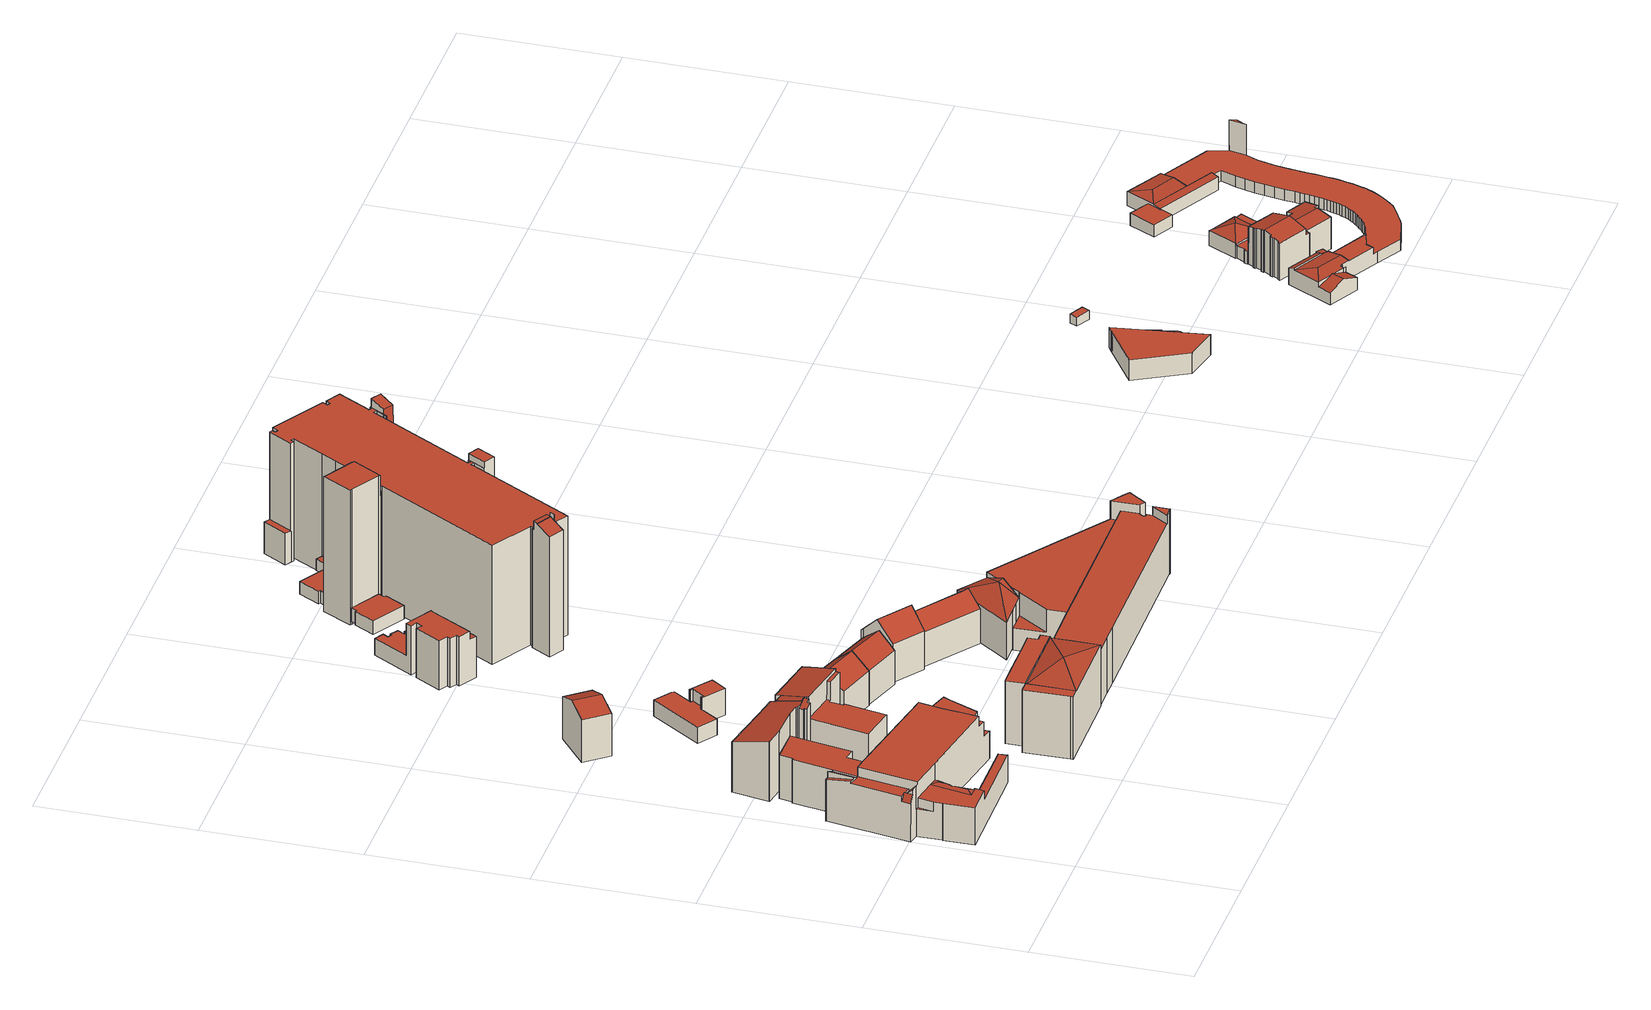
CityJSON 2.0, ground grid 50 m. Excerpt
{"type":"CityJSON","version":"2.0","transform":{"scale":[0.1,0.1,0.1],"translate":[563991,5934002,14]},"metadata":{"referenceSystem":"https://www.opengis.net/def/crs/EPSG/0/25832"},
"CityObjects":{
"building1":{"type":"Building","attributes":{"Gemeindeschluessel":"02000000","Geometrietyp2DReferenz":"3000","function":"31001_2070","roofType":"1000","measuredHeight":17.82,"storeysAboveGround":4},"geometry":[{"type":"MultiSurface","lod":"2","boundaries":[[[0,1,2,3,4,5]],[[6,7,8,9,10,1,11]],[[12,13,14,15,16]],[[17,18,19,20,21]],[[22,23,24,25,26,27,28]],[[29,30,31,32,22,28]],[[32,23,22]],[[26,33,34,27]],[[33,26,25]],[[29,35,30]],[[36,37,38,39]],[[40,41,42]],[[43,44,45,46,47,48,49,50]],[[3,2,51]],[[10,51,2,1]],[[3,52,4]],[[0,11,1]],[[9,53,51,10]],[[54,15,14,55]],[[56,57,58,59]],[[40,60,61,41]],[[12,21,20,13]],[[18,62,63,19]],[[64,65,66,67]],[[67,66,68,69]],[[70,71,72,73]],[[74,75,76,77]],[[77,76,78,79]],[[50,38,37,43]],[[43,37,36,44]],[[80,48,47,81]],[[81,47,46,82]],[[82,46,45,83]],[[84,85,68,66,65,63,62,86,87]],[[88,89,78,76,75,90,91,92]],[[93,88,34,33,25,24,94]],[[73,72,95,96,97,98]],[[99,90,75,74]],[[83,45,44,36,39,89,88,93]],[[71,70,100,31,30,35,101]],[[100,70,73,98,56,59,102,103,54,55,104,64,67,69,105,106,107,99,74,77,79,80,81,82,83,93,94]],[[97,96,29,28,27,61,60,58,57]],[[95,72,71,101]],[[54,103,5,4,52,108,16,15]],[[88,92,8,7,42,41,61,27,34]],[[102,59,58,60,40,42,7,6]],[[104,55,14,13,20,19,63]],[[100,94,24,23,32,31]],[[80,79,78,49,48]],[[78,89,39,38,50,49]],[[106,105,85,84]],[[95,101,35,29,96]],[[105,69,68,85]],[[107,106,84,87]],[[64,104,63,65]],[[99,107,87,86,90]],[[92,91,109,53,9,8]],[[97,57,56,98]],[[17,21,12,16,108]],[[109,91,90,86,62,18,17]],[[103,102,6,11,0,5]],[[17,108,52,3,51,53,109]]],"semantics":{"surfaces":[{"type":"RoofSurface"},{"type":"WallSurface"},{"type":"GroundSurface"}],"values":[0,0,0,0,0,0,0,0,0,0,0,0,0,1,1,1,1,1,1,1,1,1,1,1,1,1,1,1,1,1,1,1,1,0,0,1,1,1,1,1,2,0,0,1,1,1,1,1,1,1,1,1,1,1,1,1,1,1,1,1,1,0]}}]},
"building2":{"type":"Building","attributes":{"Gemeindeschluessel":"02000000","Geometrietyp2DReferenz":"3000","function":"31001_1120","roofType":"2100","measuredHeight":20.83,"storeysAboveGround":4},"geometry":[{"type":"MultiSurface","lod":"2","boundaries":[[[110,111,112,113,114,115,116,117,118,119,120]],[[121,122,123,124]],[[122,125,126,127,123]],[[125,128,129,130,126]],[[131,132,133,134]],[[135,136,137,138]],[[139,140,141,142]],[[142,141,143,144]],[[137,145,146,147]],[[147,146,148,149]],[[150,120,119,135]],[[119,118,135]],[[135,118,117,136]],[[116,115,151]],[[152,114,113,153]],[[153,113,112,154]],[[154,112,111,155]],[[155,111,110,156]],[[156,110,120,150]],[[129,157,130]],[[158,159,160,161]],[[162,134,133,163]],[[164,165,166,167]],[[168,169,165,164]],[[157,129,128,170,171,172,144,143]],[[173,174,175,158,161,176,177,178,179,152,153,154,155,156,150,135,138,137,147,149,168,164,167,139,142,144,172]],[[148,146,145,116,151,180,127,130,157,143,141,140,166,165,169]],[[181,160,159,182,162,163,183,184]],[[179,178,185,186,121,124,180]],[[184,183,187,185,178,177]],[[170,128,125,122,121,186]],[[188,173,172,171]],[[174,173,188,189,132,131]],[[187,183,163,133,132,189]],[[175,174,131,134,162,182]],[[130,127,126]],[[181,184,177,176]],[[160,181,176,161]],[[182,159,158,175]],[[127,180,124,123]],[[152,179,180,151,115,114]],[[148,169,168,149]],[[116,145,137,136,117]],[[166,140,139,167]],[[187,189,188,171,170,186,185]]],"semantics":{"surfaces":[{"type":"RoofSurface"},{"type":"WallSurface"},{"type":"GroundSurface"}],"values":[0,0,0,0,0,0,1,1,1,1,1,1,1,1,1,1,1,1,1,1,1,1,1,1,1,2,0,0,1,1,1,1,1,1,1,1,1,1,1,1,1,1,1,1,0]}}]},
"building3":{"type":"Building","attributes":{"Gemeindeschluessel":"02000000","Geometrietyp2DReferenz":"3000","function":"31001_2070","roofType":"3100","measuredHeight":17,"storeysAboveGround":4},"geometry":[{"type":"MultiSurface","lod":"2","boundaries":[[[190,191,192,193]],[[194,190,193,195]],[[194,195,196,197]],[[198,196,195,193,192]],[[199,197,196,198]],[[194,197,199,191,190]],[[199,198,192,191]]],"semantics":{"surfaces":[{"type":"RoofSurface"},{"type":"WallSurface"},{"type":"GroundSurface"}],"values":[0,1,2,1,1,1,0]}}]},
"building4":{"type":"Building","attributes":{"Gemeindeschluessel":"02000000","Geometrietyp2DReferenz":"3000","function":"31001_2070","roofType":"3500","measuredHeight":23.22,"storeysAboveGround":8},"geometry":[{"type":"MultiSurface","lod":"2","boundaries":[[[200,201,202,203,204,205]],[[206,207,208,209,210,211,212,213,214]],[[215,216,217,218]],[[218,217,219,220]],[[221,217,216]],[[222,223,219,217,221,224]],[[225,205,204,226]],[[218,203,202,215]],[[227,201,200,228]],[[229,214,213,230]],[[230,213,212,231]],[[231,212,211,232]],[[232,211,210,233]],[[233,210,209,234]],[[234,209,208,235]],[[219,207,206,220]],[[236,223,222,237]],[[238,227,228,225,226,239,229,230,231,232,233,234,235,240,236,237,241]],[[227,238,221,216,215,202,201]],[[229,239,218,220,206,214]],[[241,237,222,224]],[[238,241,224,221]],[[236,240,219,223]],[[240,235,208,207,219]],[[225,228,200,205]],[[239,226,204,203,218]]],"semantics":{"surfaces":[{"type":"RoofSurface"},{"type":"WallSurface"},{"type":"GroundSurface"}],"values":[0,0,0,0,0,0,1,1,1,1,1,1,1,1,1,1,1,2,1,1,1,1,1,1,1,1]}}]},
"building5":{"type":"Building","attributes":{"Gemeindeschluessel":"02000000","Geometrietyp2DReferenz":"3000","function":"31001_2460","roofType":"1000","measuredHeight":4.03,"storeysAboveGround":1},"geometry":[{"type":"MultiSurface","lod":"2","boundaries":[[[242,243,244,245]],[[246,247,248,249]],[[249,248,250,251]],[[251,250,243,242]],[[252,253,254,255]],[[255,254,247,246]],[[253,252,256,257]],[[257,256,245,244]],[[245,256,252,255,246,249,251,242]],[[257,244,243,250,248,247,254,253]]],"semantics":{"surfaces":[{"type":"WallSurface"},{"type":"GroundSurface"},{"type":"RoofSurface"}],"values":[0,0,0,0,0,0,0,0,1,2]}}]},
"building6":{"type":"Building","attributes":{"Gemeindeschluessel":"02000000","Geometrietyp2DReferenz":"3000","function":"31001_2100","roofType":"1000","measuredHeight":5.37,"storeysAboveGround":2},"geometry":[{"type":"MultiSurface","lod":"2","boundaries":[[[258,259,260,261,262,263,264,265,266]],[[267,268,269,270,271,272,273,274,275]],[[267,266,265,268]],[[268,265,264,269]],[[269,264,263,270]],[[270,263,262,271]],[[271,262,261,272]],[[272,261,260,273]],[[273,260,259,274]],[[274,259,258,275]],[[275,258,266,267]]],"semantics":{"surfaces":[{"type":"RoofSurface"},{"type":"GroundSurface"},{"type":"WallSurface"}],"values":[0,1,2,2,2,2,2,2,2,2,2]}}]},
"building7":{"type":"Building","attributes":{"Gemeindeschluessel":"02000000","Geometrietyp2DReferenz":"3000","function":"51009_1610","roofType":"1000","measuredHeight":9},"geometry":[{"type":"MultiSurface","lod":"2","boundaries":[[[276,277,278,279,280,281,282,283]],[[284,285,286,287,288,289,290,291]],[[291,290,277,276]],[[290,289,278,277]],[[289,288,279,278]],[[288,287,280,279]],[[287,286,281,280]],[[286,285,282,281]],[[285,284,283,282]],[[284,291,276,283]]],"semantics":{"surfaces":[{"type":"GroundSurface"},{"type":"RoofSurface"},{"type":"WallSurface"}],"values":[0,1,2,2,2,2,2,2,2,2]}}]},
"building8":{"type":"Building","attributes":{"Gemeindeschluessel":"02000000","Geometrietyp2DReferenz":"3000","function":"31001_1010","roofType":"3100","measuredHeight":16.25,"storeysAboveGround":4},"geometry":[{"type":"MultiSurface","lod":"2","boundaries":[[[292,293,294,295]],[[296,297,292,295,298,299]],[[300,301,296,299,302]],[[302,299,298,303]],[[304,297,296,301]],[[298,295,294,305,303]],[[293,292,297,304]],[[302,303,305,300]],[[293,304,301,300,305,294]]],"semantics":{"surfaces":[{"type":"WallSurface"},{"type":"GroundSurface"},{"type":"RoofSurface"}],"values":[0,1,0,0,0,0,0,2,2]}}]},
"building9":{"type":"Building","attributes":{"Gemeindeschluessel":"02000000","Geometrietyp2DReferenz":"3000","function":"31001_1010","roofType":"3100","measuredHeight":15.97,"storeysAboveGround":4},"geometry":[{"type":"MultiSurface","lod":"2","boundaries":[[[306,307,308,309]],[[310,302,311,312]],[[312,311,313,314]],[[306,309,315,310,312,314,316]],[[317,302,310,315,301]],[[318,307,306,316,319]],[[301,315,309,308]],[[319,316,314,313]],[[319,313,311,302,317,318]],[[301,308,307,318,317]]],"semantics":{"surfaces":[{"type":"WallSurface"},{"type":"GroundSurface"},{"type":"RoofSurface"}],"values":[0,0,0,1,0,0,0,0,2,2]}}]},
"building10":{"type":"Building","attributes":{"Gemeindeschluessel":"02000000","Geometrietyp2DReferenz":"3000","function":"31001_1010","roofType":"3100","measuredHeight":18.96,"storeysAboveGround":4},"geometry":[{"type":"MultiSurface","lod":"2","boundaries":[[[320,321,322,323]],[[324,323,322,325]],[[326,327,328,329]],[[330,331,320,323,324]],[[326,329,330,324,325]],[[331,330,329,328]],[[326,325,322,321,327]],[[331,328,327,321,320]]],"semantics":{"surfaces":[{"type":"RoofSurface"},{"type":"WallSurface"},{"type":"GroundSurface"}],"values":[0,1,1,1,2,1,1,0]}}]},
"building11":{"type":"Building","attributes":{"Gemeindeschluessel":"02000000","Geometrietyp2DReferenz":"3000","function":"31001_2500","roofType":"1000","measuredHeight":16.58,"storeysAboveGround":5},"geometry":[{"type":"MultiSurface","lod":"2","boundaries":[[[332,333,334,335,336,337,338,339,340,341,342,343,344,345]],[[346,347,348,349]],[[350,351,352,353]],[[354,345,344,355]],[[355,344,343,356]],[[356,343,342,357]],[[357,342,341,358]],[[352,339,338,353]],[[359,338,337,360]],[[348,337,336,349]],[[361,335,334,362]],[[362,334,333,363]],[[363,333,332,364]],[[364,332,345,354]],[[365,347,346,366]],[[367,368,369,370]],[[370,369,371,372]],[[373,374,375,376]],[[377,378,379,380]],[[380,379,381,382]],[[382,381,383,384]],[[384,383,385,386]],[[386,385,387,388]],[[389,390,391,392]],[[378,377,358,341,340,393]],[[394,395,375,374,391,390,371,369,368,387,385,383,381,379,378,393]],[[373,376,396,397,359,360,365,366,361,362,363,364,354,355,356,357,358,377,380,382,384,386,388,367,370,372,389,392]],[[397,396,395,394,351,350]],[[396,376,375,395]],[[373,392,391,374]],[[389,372,371,390]],[[367,388,387,368]],[[361,366,346,349,336,335]],[[365,360,337,348,347]],[[359,397,350,353,338]],[[394,393,340,339,352,351]]],"semantics":{"surfaces":[{"type":"RoofSurface"},{"type":"WallSurface"},{"type":"GroundSurface"}],"values":[0,0,0,1,1,1,1,1,1,1,1,1,1,1,1,1,1,1,1,1,1,1,1,1,1,0,2,1,1,1,1,1,1,1,1,1]}}]},
"building12":{"type":"Building","attributes":{"Gemeindeschluessel":"02000000","Geometrietyp2DReferenz":"3000","function":"31001_1010","roofType":"3100","measuredHeight":15.89,"storeysAboveGround":4},"geometry":[{"type":"MultiSurface","lod":"2","boundaries":[[[398,399,400,401]],[[399,402,403,400]],[[404,398,401,405]],[[406,403,402,407]],[[407,402,399,398,404]],[[405,401,400,403,406]],[[405,406,407,404]]],"semantics":{"surfaces":[{"type":"RoofSurface"},{"type":"WallSurface"},{"type":"GroundSurface"}],"values":[0,0,1,1,1,1,2]}}]},
"building13":{"type":"Building","attributes":{"Gemeindeschluessel":"02000000","Geometrietyp2DReferenz":"3000","function":"31001_2070","roofType":"3200","measuredHeight":15.96,"storeysAboveGround":4},"geometry":[{"type":"MultiSurface","lod":"2","boundaries":[[[408,409,410]],[[411,412,413,409,408]],[[409,414,415,416,410]],[[417,414,409]],[[418,412,411,419]],[[419,411,408,420]],[[421,410,416,422]],[[422,416,415,423]],[[424,425,426,427]],[[424,427,418,419,420,421,422,423]],[[425,424,423,415,414,417]],[[413,412,418,427,426]],[[421,420,408,410]],[[413,426,425,417,409]]],"semantics":{"surfaces":[{"type":"RoofSurface"},{"type":"WallSurface"},{"type":"GroundSurface"}],"values":[0,0,0,0,1,1,1,1,1,2,1,1,1,0]}}]},
"building14":{"type":"Building","attributes":{"Gemeindeschluessel":"02000000","Geometrietyp2DReferenz":"3000","function":"31001_2070","roofType":"1000","measuredHeight":21.56,"storeysAboveGround":5},"geometry":[{"type":"MultiSurface","lod":"2","boundaries":[[[428,429,430,431]],[[432,433,434,435,436]],[[437,438,439,440]],[[440,439,441,442]],[[443,444,445,446]],[[446,445,447,448]],[[448,447,449,450]],[[450,449,438,437]],[[451,431,430,452]],[[428,453,454,429]],[[455,456,457,458]],[[459,460,461,462]],[[462,461,463,464]],[[464,463,465,466]],[[467,468,469,470]],[[471,436,435,472]],[[473,434,433,474]],[[474,433,432,475]],[[476,477,478,479]],[[475,432,436,471,480,481]],[[482,483,484,485,470,469]],[[459,462,464,466,473,474,475,481,443,446,448,450,437,440,442,486,451,452,487,467,470,485,476,479]],[[480,471,472,465,463,461,460,488,457,456,441,439,438,449,447,445,444]],[[441,456,486,442]],[[451,486,456,455,453,428,431]],[[483,482,458,457,488,489]],[[477,476,485,484]],[[473,466,465,472,435,434]],[[459,479,478,489,488,460]],[[468,467,487,490]],[[487,452,430,429,454,490]],[[480,444,443,481]],[[477,484,483,489,478]],[[468,490,454,453,455,458,482,469]]],"semantics":{"surfaces":[{"type":"RoofSurface"},{"type":"WallSurface"},{"type":"GroundSurface"}],"values":[0,0,1,1,1,1,1,1,1,1,1,1,1,1,1,1,1,1,1,1,1,2,0,1,1,1,1,1,1,1,1,1,0,0]}}]},
"building15":{"type":"Building","attributes":{"Gemeindeschluessel":"02000000","Geometrietyp2DReferenz":"3000","function":"31001_2500","roofType":"1000","measuredHeight":4.61,"storeysAboveGround":1},"geometry":[{"type":"MultiSurface","lod":"2","boundaries":[[[491,492,493,494,495,496,497,498]],[[499,500,501,502,503,504,505,506]],[[499,498,497,500]],[[500,497,496,501]],[[501,496,495,502]],[[502,495,494,503]],[[503,494,493,504]],[[504,493,492,505]],[[505,492,491,506]],[[506,491,498,499]]],"semantics":{"surfaces":[{"type":"RoofSurface"},{"type":"GroundSurface"},{"type":"WallSurface"}],"values":[0,1,2,2,2,2,2,2,2,2]}}]},
"building16":{"type":"Building","attributes":{"Gemeindeschluessel":"02000000","Geometrietyp2DReferenz":"3000","function":"31001_2500","roofType":"1000","measuredHeight":4.19,"storeysAboveGround":1},"geometry":[{"type":"MultiSurface","lod":"2","boundaries":[[[507,508,509,510,511,512,513,514]],[[515,516,517,518,519,520,521,522]],[[515,514,513,516]],[[516,513,512,517]],[[517,512,511,518]],[[518,511,510,519]],[[519,510,509,520]],[[520,509,508,521]],[[521,508,507,522]],[[522,507,514,515]]],"semantics":{"surfaces":[{"type":"RoofSurface"},{"type":"GroundSurface"},{"type":"WallSurface"}],"values":[0,1,2,2,2,2,2,2,2,2]}}]},
"building17":{"type":"Building","attributes":{"Gemeindeschluessel":"02000000","Geometrietyp2DReferenz":"3000","function":"31001_2500","roofType":"1000","measuredHeight":45.59,"storeysAboveGround":8},"geometry":[{"type":"MultiSurface","lod":"2","boundaries":[[[523,524,525,526]],[[527,528,529,530]],[[531,532,533,534]],[[535,536,537,538]],[[539,540,541,542,543]],[[540,544,545,541]],[[544,546,547,548,545]],[[549,550,551]],[[539,543,552]],[[553,523,526,554]],[[555,556,557,558]],[[558,557,559,560]],[[561,562,556,555]],[[563,529,528,564]],[[524,527,530,525]],[[565,566,567,568]],[[568,567,569,570]],[[571,572,573,574]],[[572,575,576,577]],[[578,579,580,581]],[[582,578,583,584]],[[584,583,585,586]],[[587,588,589,590]],[[590,589,591,592]],[[593,594,595,596]],[[597,598,599,600]],[[600,599,601,602]],[[603,604,605,606]],[[606,605,607,608]],[[551,534,533,609]],[[550,531,534,551]],[[610,611,612,549]],[[613,614,615,616]],[[616,615,617,618]],[[618,617,619,620]],[[621,622,623,624]],[[625,538,537,626]],[[627,536,535,628]],[[629,630,631,632]],[[632,631,633,634]],[[634,633,635,636]],[[637,638,639,640]],[[640,639,641,642]],[[547,641,548]],[[643,644,645,646]],[[552,647,648,649]],[[588,587,650,651]],[[646,645,598,597]],[[569,567,566,563,564,573,572,577,652,607,605,604,625,626,601,599,598,645,644,648,647,542,548,641,639,638,653,635,633,631,630,619,617,615,614,654,612,611,623,622,595,594,585,583,578,581,591,589,588,651]],[[637,640,642,655,539,552,649,643,646,597,600,602,627,628,603,606,608,656,657,571,574,553,554,565,568,570,650,587,590,592,658,561,555,558,560,659,582,584,586,593,596,621,624,610,549,551,609,613,616,618,620,629,632,634,636,660]],[[565,554,526,525,530,529,563,566]],[[553,574,573,564,528,527,524,523]],[[656,608,607,652]],[[621,596,595,622]],[[548,542,541,545]],[[539,655,546,544,540]],[[643,649,648,644]],[[542,647,552,543]],[[655,642,641,547,546]],[[637,660,653,638]],[[660,636,635,653]],[[629,620,619,630]],[[610,624,623,611]],[[612,654,532,531,550,549]],[[613,609,533,532,654,614]],[[603,628,535,538,625,604]],[[627,602,601,626,537,536]],[[593,586,585,594]],[[658,592,591,581,580,661]],[[582,659,662,579,578]],[[657,656,652,577,576]],[[571,657,576,575,572]],[[562,561,658,661]],[[662,659,560,559]],[[650,570,569,651]],[[662,559,557,556,562,661,580,579]]],"semantics":{"surfaces":[{"type":"RoofSurface"},{"type":"WallSurface"},{"type":"GroundSurface"}],"values":[0,0,0,0,0,0,0,0,0,1,1,1,1,1,1,1,1,1,1,1,1,1,1,1,1,1,1,1,1,1,1,1,1,1,1,1,1,1,1,1,1,1,1,1,1,1,1,1,0,2,1,1,1,1,1,1,1,1,1,1,1,1,1,1,1,1,1,1,1,1,1,1,1,1,1,0]}}]},
"building18":{"type":"Building","attributes":{"Gemeindeschluessel":"02000000","Geometrietyp2DReferenz":"3000","function":"31001_2500","roofType":"1000","measuredHeight":3.79,"storeysAboveGround":1},"geometry":[{"type":"MultiSurface","lod":"2","boundaries":[[[663,664,665,666]],[[667,668,669,670]],[[670,669,664,663]],[[669,668,665,664]],[[668,667,666,665]],[[667,670,663,666]]],"semantics":{"surfaces":[{"type":"GroundSurface"},{"type":"RoofSurface"},{"type":"WallSurface"}],"values":[0,1,2,2,2,2]}}]},
"building19":{"type":"Building","attributes":{"Gemeindeschluessel":"02000000","Geometrietyp2DReferenz":"3000","function":"51009_1610","roofType":"1000","measuredHeight":6.85},"geometry":[{"type":"MultiSurface","lod":"2","boundaries":[[[671,672,673,674,675,676]],[[677,678,679,680,681,682]],[[677,674,673,678]],[[678,673,672,679]],[[679,672,671,680]],[[681,676,675,682]],[[681,680,671,676]],[[677,682,675,674]]],"semantics":{"surfaces":[{"type":"RoofSurface"},{"type":"GroundSurface"},{"type":"WallSurface"}],"values":[0,1,2,2,2,2,2,2]}}]},
"building20":{"type":"Building","attributes":{"Gemeindeschluessel":"02000000","Geometrietyp2DReferenz":"3000","function":"31001_2420","roofType":"1000","measuredHeight":6.14,"storeysAboveGround":1},"geometry":[{"type":"MultiSurface","lod":"2","boundaries":[[[683,684,685,686]],[[686,685,687,688]],[[688,687,689,690]],[[690,689,691,692]],[[692,691,693,694]],[[695,696,697,698]],[[698,697,699,700]],[[700,699,701,702]],[[702,701,703,704]],[[704,703,705,706]],[[706,705,707,708]],[[708,707,709,710]],[[710,709,711,712]],[[712,711,713,714]],[[715,693,691,689,687,685,684,716,713,711,709,707,705,703,701,699,697,696]],[[717,695,698,700,702,704,706,708,710,712,714,718,683,686,688,690,692,694]],[[695,717,715,696]],[[717,694,693,715]],[[683,718,716,684]],[[718,714,713,716]]],"semantics":{"surfaces":[{"type":"WallSurface"},{"type":"RoofSurface"},{"type":"GroundSurface"}],"values":[0,0,0,0,0,0,0,0,0,0,0,0,0,0,1,2,0,0,0,0]}}]},
"building21":{"type":"Building","attributes":{"Gemeindeschluessel":"02000000","Geometrietyp2DReferenz":"3000","function":"31001_2500","roofType":"1000","measuredHeight":3,"storeysAboveGround":1},"geometry":[{"type":"MultiSurface","lod":"2","boundaries":[[[719,720,721,722]],[[723,724,725,726]],[[726,725,720,719]],[[725,724,721,720]],[[724,723,722,721]],[[723,726,719,722]]],"semantics":{"surfaces":[{"type":"GroundSurface"},{"type":"RoofSurface"},{"type":"WallSurface"}],"values":[0,1,2,2,2,2]}}]},
"building22":{"type":"Building","attributes":{"Gemeindeschluessel":"02000000","Geometrietyp2DReferenz":"3000","function":"31001_3070","roofType":"3100","measuredHeight":14.23,"storeysAboveGround":3},"geometry":[{"type":"MultiSurface","lod":"2","boundaries":[[[727,728,729,730,731,732,733,734,735,736,737]],[[728,738,739,740,741,742,743,744,745,746,747,729]],[[748,749,750,751,752,753,754,755]],[[756,757,758,759,760]],[[758,761,759]],[[758,762,763,761]],[[757,764,762,758]],[[765,766,767,768]],[[769,737,736,770]],[[770,736,735,771]],[[771,735,734,772]],[[772,734,733,773]],[[773,733,732,774]],[[774,732,731,775]],[[775,731,730,776]],[[776,730,729,777]],[[778,747,746,779]],[[779,746,745,780]],[[780,745,744,781]],[[781,744,743,782]],[[782,743,742,783]],[[749,741,740,750]],[[784,755,754,785]],[[785,754,753,786]],[[787,748,755,784]],[[751,757,756,752]],[[788,756,760,789]],[[790,791,792,793]],[[794,795,796,797]],[[797,796,798,799]],[[799,798,800,801]],[[801,800,802,803]],[[767,764,757,768]],[[804,766,765,805]],[[806,790,793,769,770,771,772,773,774,775,776,777,778,779,780,781,782,783,787,784,785,786,788,789,807,804,805,808,809,794,797,799,801,803]],[[809,808,757,751,750,740,739]],[[795,794,809,739,738,810]],[[807,789,760,759,761,763]],[[804,807,763,762,764,767,766]],[[808,805,765,768,757]],[[806,803,802,811,812]],[[791,790,806,812]],[[788,786,753,752,756]],[[787,783,742,741,749,748]],[[769,793,792,813,727,737]],[[813,814,810,738,728,727]],[[778,777,729,747]],[[811,802,800,798,796,795,810,814]],[[811,814,813,792,791,812]]],"semantics":{"surfaces":[{"type":"RoofSurface"},{"type":"WallSurface"},{"type":"GroundSurface"}],"values":[0,0,0,0,0,0,0,0,1,1,1,1,1,1,1,1,1,1,1,1,1,1,1,1,1,1,1,1,1,1,1,1,1,1,2,1,1,1,1,1,1,1,1,1,1,1,1,0,0]}}]},
"building23":{"type":"Building","attributes":{"Gemeindeschluessel":"02000000","Geometrietyp2DReferenz":"3000","function":"31001_3070","roofType":"1000","measuredHeight":14.02,"storeysAboveGround":1},"geometry":[{"type":"MultiSurface","lod":"2","boundaries":[[[815,816,817,818,819]],[[820,821,822]],[[823,824,825,816,815]],[[826,827,828,829,830]],[[831,832,833,834,827,835]],[[836,837,838]],[[839,840,841,842,843]],[[844,845,846,847]],[[847,846,848,849]],[[849,848,850,851]],[[851,850,852,853]],[[824,852,825]],[[817,854,818]],[[827,826,835]],[[831,855,832]],[[827,834,828]],[[856,857,858,859]],[[860,861,857,856]],[[862,863,864,865]],[[865,864,866,867]],[[868,869,870,871]],[[871,870,872,873]],[[874,875,876,877]],[[878,879,880,881]],[[881,880,882,883]],[[884,885,886,887]],[[887,886,888,889]],[[889,888,890,891]],[[891,890,892,893]],[[893,892,894,895]],[[895,894,896,897]],[[897,896,879,878]],[[898,899,900,901]],[[901,900,902,903]],[[903,902,904,905]],[[905,904,906,907]],[[907,906,908,909]],[[909,908,910,911]],[[911,910,912,913]],[[913,912,914,915]],[[915,914,916,917]],[[917,916,918,919]],[[919,918,920,921]],[[921,920,922,923]],[[924,925,926,927]],[[927,926,928,929]],[[929,928,930,931]],[[931,930,932,933]],[[933,932,934,935]],[[935,934,936,937]],[[937,936,938,939]],[[939,938,940,941]],[[941,940,942,943]],[[943,942,944,945]],[[945,944,946,947]],[[947,946,948,949]],[[949,948,950,951]],[[951,950,952,953]],[[953,952,954,955]],[[955,954,956,957]],[[957,956,958,959]],[[959,958,960,961]],[[961,960,962,963]],[[964,965,966,967]],[[967,966,968,969]],[[969,968,970,971]],[[971,970,972,973]],[[974,975,976,977]],[[978,843,842,979]],[[980,841,840,981]],[[981,840,839,982]],[[983,984,985,986]],[[986,985,987,988]],[[988,987,989,990]],[[990,989,991,992]],[[861,860,993,994,995,996,997]],[[998,999,1000,1001,838,837,1002,1003]],[[1004,1005,1006,1007,1003,1002]],[[1008,1009,859,858,1010,1011,845,844]],[[1012,819,818,854,822,821,1013,830,829,1014]],[[866,864,863,876,875,882,880,879,896,894,892,890,888,886,885,922,920,918,916,914,912,910,908,906,904,902,900,899,972,970,968,966,965,976,975,1015,978,979,1006,1005,1016,1017,1018,1019,962,960,958,956,954,952,950,948,946,944,942,940,938,936,934,932,930,928,926,925,1020,872,870,869,991,989,987,985,984,1021,1022,993,860,856,859,1009]],[[1023,974,977,964,967,969,971,973,898,901,903,905,907,909,911,913,915,917,919,921,923,884,887,889,891,893,895,897,878,881,883,874,877,862,865,867,1008,844,847,849,851,853,1024,1012,1014,1025,995,994,1026,1027,983,986,988,990,992,868,871,873,1028,924,927,929,931,933,935,937,939,941,943,945,947,949,951,953,955,957,959,961,963,1029,1030,1031,998,1003,1007,980,981,982]],[[1010,858,857,861,997]],[[1032,1033,1000,999]],[[1001,1000,1033,1017,1016,1034]],[[1032,999,998,1031]],[[1029,963,962,1019]],[[983,1027,1021,984]],[[974,1023,1015,975]],[[1023,982,839,843,978,1015]],[[980,1007,1006,979,842,841]],[[1030,1029,1019,1018]],[[964,977,976,965]],[[924,1028,1020,925]],[[898,973,972,899]],[[884,923,922,885]],[[874,883,882,875]],[[1031,1030,1018,1017,1033,1032]],[[1016,1005,1004,1035,1034]],[[1028,873,872,1020]],[[868,992,991,869]],[[1027,1026,1022,1021]],[[862,877,876,863]],[[1008,867,866,1009]],[[1026,994,993,1022]],[[995,1025,833,832,855,996]],[[1010,997,996,1036,1011]],[[831,835,826,830,1013]],[[1025,1014,829,828,834,833]],[[1024,853,852,824,823]],[[1012,1024,823,815,819]],[[817,816,825]],[[1035,1004,1002,837,836]],[[1035,836,838,1001,1034]],[[1036,996,855,831,1013,821,820]],[[1036,820,822,854,817,825,852,850,848,846,845,1011]]],"semantics":{"surfaces":[{"type":"RoofSurface"},{"type":"WallSurface"},{"type":"GroundSurface"}],"values":[0,0,0,0,0,0,0,1,1,1,1,1,1,1,1,1,1,1,1,1,1,1,1,1,1,1,1,1,1,1,1,1,1,1,1,1,1,1,1,1,1,1,1,1,1,1,1,1,1,1,1,1,1,1,1,1,1,1,1,1,1,1,1,1,1,1,1,1,1,1,1,1,1,1,1,1,1,1,1,1,0,2,0,0,1,1,1,1,1,1,1,1,1,1,1,1,1,1,1,1,1,1,1,1,1,1,1,1,1,1,1,1,0,0,0,0]}}]},
"building24":{"type":"Building","attributes":{"Gemeindeschluessel":"02000000","Geometrietyp2DReferenz":"3000","function":"51009_1610","roofType":"1000","measuredHeight":4.11},"geometry":[{"type":"MultiSurface","lod":"2","boundaries":[[[1037,1038,1039,1040]],[[1041,1042,1043,1044]],[[1041,1040,1039,1042]],[[1042,1039,1038,1043]],[[1043,1038,1037,1044]],[[1044,1037,1040,1041]]],"semantics":{"surfaces":[{"type":"RoofSurface"},{"type":"GroundSurface"},{"type":"WallSurface"}],"values":[0,1,2,2,2,2]}}]}
},
"vertices":[
[16,495,159],[18,510,159],[21,522,159],[17,523,152],[8,525,135],[3,497,135],[39,490,175],[39,490,176],[48,488,176],[53,517,146],[21,522,146],[16,495,175],[50,684,159],[64,764,144],[51,766,144],[51,765,145],[37,687,159],[73,680,152],[82,679,147],[97,758,147],[64,764,165],[50,684,165],[128,361,133],[135,398,133],[135,410,133],[139,420,133],[145,452,133],[130,474,130],[106,343,130],[144,343,130],[143,344,130],[136,344,130],[135,353,132],[154,459,132],[158,469,130],[144,344,130],[480,412,149],[485,440,149],[453,446,149],[448,418,149],[39,439,97],[48,488,97],[39,490,97],[485,440,97],[480,412,97],[517,405,97],[517,407,97],[517,417,97],[516,482,97],[458,481,97],[453,446,97],[21,522,152],[8,525,152],[53,517,152],[51,765,5],[51,766,5],[38,410,5],[38,410,130],[39,410,130],[39,410,5],[39,439,130],[48,488,130],[82,679,151],[97,758,151],[121,888,5],[121,888,151],[127,887,151],[127,887,5],[135,930,151],[135,930,5],[402,346,5],[402,346,97],[402,318,97],[402,318,5],[478,607,5],[478,607,184],[464,533,184],[464,533,5],[458,481,184],[458,481,5],[516,482,5],[517,417,5],[517,407,5],[517,405,5],[213,732,151],[248,930,151],[163,664,151],[176,739,151],[158,469,184],[448,418,184],[163,664,184],[82,679,184],[48,488,184],[158,469,5],[135,410,5],[139,314,97],[139,314,130],[39,312,130],[39,312,5],[163,664,5],[136,344,5],[144,344,97],[39,490,5],[3,497,5],[97,758,5],[248,930,5],[213,732,5],[176,739,5],[37,687,152],[82,679,152],
[293,900,222],[291,890,222],[310,887,233],[312,896,233],[321,895,239],[324,910,239],[306,913,228],[292,916,219],[292,915,219],[292,915,220],[289,900,220],[356,911,129],[357,917,221],[326,922,221],[325,916,127],[371,992,205],[340,998,205],[335,971,211],[374,1010,36],[343,1016,36],[340,998,203],[527,859,214],[530,873,214],[473,884,214],[470,870,214],[292,915,30],[292,916,30],[284,917,30],[284,916,30],[93,1061,30],[93,1061,198],[268,1029,198],[268,1029,30],[303,1023,198],[303,1023,30],[284,917,228],[285,923,226],[285,923,30],[248,930,226],[248,930,30],[289,900,30],[324,910,228],[321,895,30],[312,896,30],[310,887,30],[291,890,30],[293,900,30],[343,1016,198],[456,829,30],[456,829,151],[462,828,151],[462,828,30],[470,870,151],[473,884,151],[71,941,30],[71,941,232],[71,943,232],[71,943,30],[135,930,30],[135,930,232],[374,1010,202],[549,979,202],[549,979,30],[531,879,30],[527,859,30],[463,871,30],[438,692,30],[321,713,30],[357,911,30],[325,916,30],[325,916,226],[438,692,151],[463,871,151],[356,904,151],[321,713,151],[357,911,223],[356,911,223],[356,904,224],[531,879,223],[530,873,224],
[185,1450,177],[240,1495,203],[183,1568,203],[127,1524,177],[185,1450,33],[127,1524,33],[239,1613,33],[296,1539,33],[239,1613,176],[296,1539,177],
[520,162,253],[520,154,253],[555,155,253],[553,307,253],[518,307,253],[517,307,253],[553,308,253],[827,311,253],[826,323,253],[826,340,253],[802,339,253],[801,372,253],[751,371,253],[594,369,253],[552,368,253],[555,155,249],[556,155,249],[691,233,273],[553,307,249],[827,311,249],[553,308,249],[828,158,249],[827,248,249],[827,308,249],[828,160,249],[517,307,41],[518,307,41],[520,154,41],[520,162,41],[552,368,41],[594,369,41],[751,371,41],[801,372,41],[802,339,41],[826,340,41],[826,323,41],[827,308,41],[827,248,41],[828,158,41],[553,307,41],[827,311,41],[828,160,41],
[458,481,29],[458,481,70],[464,533,70],[464,533,29],[655,481,29],[655,481,70],[587,481,70],[587,481,29],[516,482,70],[516,482,29],[707,598,29],[707,598,70],[697,576,70],[697,576,29],[489,663,29],[489,663,70],
[375,1186,91],[417,1247,91],[426,1240,91],[454,1281,91],[446,1286,91],[488,1347,91],[482,1355,91],[428,1392,91],[315,1227,91],[315,1227,37],[428,1392,37],[482,1355,37],[488,1347,37],[446,1286,37],[454,1281,37],[426,1240,37],[417,1247,37],[375,1186,37],
[518,1241,41],[483,1192,41],[413,1242,41],[417,1247,41],[426,1240,41],[454,1281,41],[446,1286,41],[450,1291,41],[450,1291,131],[446,1286,131],[454,1281,131],[426,1240,131],[417,1247,131],[413,1242,131],[483,1192,131],[518,1241,131],
[527,859,39],[527,859,163],[531,879,179],[531,879,39],[653,807,39],[525,846,39],[547,967,39],[691,919,39],[672,863,202],[653,807,155],[691,919,155],[547,967,155],[525,846,153],[536,907,202],
[784,772,42],[784,772,161],[782,766,156],[782,766,42],[691,919,42],[698,917,155],[698,917,42],[723,909,155],[723,909,42],[653,807,42],[829,874,42],[672,864,202],[806,820,202],[829,874,155],
[913,753,236],[809,827,236],[784,772,177],[878,705,177],[878,705,46],[784,772,46],[829,874,46],[829,874,185],[833,882,177],[833,882,46],[947,801,46],[947,801,177],
[416,2010,209],[410,2000,209],[432,1987,209],[427,1977,209],[463,1956,209],[538,2086,209],[544,2095,209],[545,2096,209],[458,2146,209],[448,2129,209],[468,2118,209],[456,2098,209],[437,2110,209],[388,2027,209],[485,1943,182],[562,2072,182],[538,2086,182],[463,1956,182],[548,2093,182],[548,2094,182],[545,2096,182],[544,2095,182],[388,2027,43],[437,2110,43],[456,2098,43],[468,2118,43],[448,2129,43],[544,2095,43],[538,2086,43],[427,1977,43],[432,1987,43],[410,2000,43],[416,2010,43],[562,2072,43],[485,1943,43],[572,2185,43],[572,2185,100],[581,2180,100],[581,2180,43],[585,2188,100],[585,2188,43],[567,2134,43],[567,2134,100],[562,2126,100],[562,2126,43],[525,2260,43],[525,2260,100],[554,2243,100],[554,2243,43],[544,2226,100],[544,2226,43],[557,2218,100],[557,2218,43],[560,2223,100],[560,2223,43],[585,2208,100],[585,2208,43],[599,2180,43],[599,2180,100],[571,2132,100],[571,2132,43],[458,2146,100],[548,2094,100],[566,2124,100],[566,2124,43],[548,2093,43],
[1059,587,165],[1091,632,208],[915,756,208],[884,712,165],[1122,675,165],[947,801,164],[1059,587,49],[884,712,49],[947,801,49],[1122,675,49],
[988,488,178],[1147,557,210],[1122,675,178],[1057,489,178],[1091,489,178],[1129,490,178],[1211,608,180],[1213,611,178],[1212,612,178],[1172,550,210],[1091,489,51],[1057,489,51],[988,488,51],[1122,675,51],[1212,612,51],[1213,611,51],[1146,513,51],[1146,513,190],[1130,490,178],[1130,490,51],
[1058,386,119],[1129,490,119],[1091,489,119],[1057,489,119],[1589,168,260],[1589,167,260],[1597,167,260],[1597,220,260],[1561,167,260],[827,308,44],[827,308,230],[897,309,230],[897,309,44],[959,310,230],[959,310,44],[898,160,44],[898,160,230],[828,159,230],[828,159,44],[828,160,230],[828,160,44],[828,166,230],[828,166,44],[1057,489,44],[1091,489,44],[1058,386,197],[1129,490,197],[1059,311,197],[1059,311,230],[1596,317,230],[1596,317,197],[1596,261,44],[1596,261,230],[1588,249,230],[1588,249,44],[1588,239,230],[1588,239,44],[1597,239,230],[1597,239,44],[1146,513,44],[1146,513,197],[1213,611,197],[1213,611,44],[1561,167,230],[1597,220,230],[1597,167,44],[1589,167,44],[1589,168,44],[1656,307,44],[1656,307,259],[1615,248,259],[1615,248,44],[961,161,230],[961,161,44],[1596,348,197],[1596,348,259],[1637,320,259],[1637,320,44],[1059,311,44],[1130,490,44],[1597,260,230],[1597,260,259],[1130,490,197],
[726,2229,99],[764,2294,99],[757,2298,99],[768,2317,99],[673,2372,99],[662,2353,99],[656,2356,99],[618,2291,99],[618,2291,53],[656,2356,53],[662,2353,53],[673,2372,53],[768,2317,53],[757,2298,53],[764,2294,53],[726,2229,53],
[822,2412,101],[832,2429,101],[838,2426,101],[877,2493,101],[770,2555,101],[731,2487,101],[737,2484,101],[727,2466,101],[727,2466,59],[737,2484,59],[731,2487,59],[770,2555,59],[877,2493,59],[838,2426,59],[832,2429,59],[822,2412,59],
[702,1743,449],[727,1787,471],[680,1814,471],[655,1770,449],[727,1787,473],[735,1801,474],[688,1828,474],[680,1814,473],[960,2636,149],[1004,2713,149],[985,2724,149],[940,2647,149],[1011,2038,468],[1044,2095,468],[1011,2115,468],[977,2057,468],[1215,2393,43],[1221,2404,462],[1189,2422,462],[1189,2422,446],[1183,2412,43],[1246,2447,477],[1214,2466,477],[1249,2453,336],[1217,2471,337],[1215,2467,446],[959,2636,43],[960,2636,43],[940,2647,43],[1183,2411,43],[702,1743,43],[655,1770,43],[667,2375,43],[667,2375,499],[721,2470,499],[721,2470,43],[727,2466,499],[727,2466,43],[673,2372,43],[673,2372,499],[688,1828,446],[735,1801,446],[691,1833,43],[691,1833,446],[695,1830,446],[695,1830,43],[702,1841,446],[702,1841,43],[748,1794,43],[748,1794,446],[736,1802,446],[736,1802,43],[748,1794,474],[740,1780,473],[740,1780,446],[828,2408,446],[828,2408,499],[773,2314,499],[773,2314,446],[828,2408,43],[796,2352,446],[796,2352,43],[815,2341,446],[815,2341,43],[801,2318,43],[801,2318,446],[783,2329,446],[783,2329,43],[774,2313,446],[774,2313,43],[898,2485,43],[898,2485,446],[925,2532,446],[925,2532,43],[994,2113,43],[994,2113,446],[1003,2108,446],[1003,2108,43],[1008,2116,446],[1008,2116,43],[977,2058,43],[977,2058,446],[998,2094,446],[998,2094,43],[987,2100,446],[987,2100,43],[985,2724,43],[969,2630,43],[969,2630,446],[959,2636,446],[1014,2707,43],[1014,2707,446],[1008,2697,446],[1008,2697,43],[1017,2692,446],[1017,2692,43],[1029,2711,446],[1029,2711,43],[984,2635,43],[984,2635,446],[976,2640,446],[976,2640,43],[977,2057,446],[1011,2115,446],[1044,2095,43],[1011,2038,43],[1204,2609,43],[1204,2609,446],[1195,2593,446],[1195,2593,43],[1206,2587,446],[1206,2587,43],[1215,2602,446],[1215,2602,43],[1202,2471,43],[1202,2471,446],[1213,2465,446],[1213,2465,43],[1217,2471,446],[1217,2471,43],[1202,2446,43],[1202,2446,446],[1191,2452,446],[1191,2452,43],[1183,2411,446],[1182,2412,446],[1182,2412,43],[569,1918,43],[569,1918,446],[786,1753,446],[1262,2575,446],[1004,2713,446],[1249,2453,43],[786,1753,43],[740,1780,43],[768,2317,43],[822,2412,43],[1262,2575,43],[768,2317,499],[822,2412,499],
[898,2485,63],[877,2497,63],[904,2544,63],[925,2532,63],[925,2532,101],[904,2544,101],[877,2497,101],[898,2485,101],
[2765,378,137],[2723,672,137],[2704,660,137],[2702,658,137],[2562,566,137],[2650,400,137],[2702,658,68],[2704,660,68],[2723,672,68],[2765,378,68],[2650,400,68],[2562,566,68],
[2735,606,70],[2735,606,132],[2759,523,132],[2759,523,70],[2754,522,132],[2754,522,70],[2767,477,132],[2767,477,70],[2766,470,132],[2766,470,70],[2762,463,132],[2762,463,70],[2705,657,70],[2705,657,132],[2711,658,132],[2711,658,70],[2712,658,132],[2712,658,70],[2713,658,132],[2713,658,70],[2714,657,132],[2714,657,70],[2715,657,132],[2715,657,70],[2716,656,132],[2716,656,70],[2717,656,132],[2717,656,70],[2717,655,132],[2717,655,70],[2718,654,132],[2718,654,70],[2734,444,132],[2727,605,132],[2734,444,70],[2727,605,70],
[2853,769,72],[2807,794,72],[2819,817,72],[2866,793,72],[2866,793,102],[2819,817,102],[2807,794,102],[2853,769,102],
[3315,247,196],[3345,304,213],[3247,355,213],[3250,353,213],[3238,329,206],[3234,331,206],[3230,323,203],[3233,321,203],[3224,303,198],[3220,304,198],[3217,298,196],[3365,341,202],[3364,341,202],[3375,362,196],[3282,411,196],[3270,390,202],[3267,392,202],[3262,384,204],[3266,382,204],[3256,362,210],[3252,364,210],[3282,412,113],[3282,411,113],[3375,362,113],[3397,403,113],[3303,452,113],[3287,422,113],[3284,424,113],[3279,414,113],[3303,452,119],[3397,403,119],[3373,477,144],[3301,455,120],[3300,454,119],[3350,548,120],[3447,499,119],[3350,549,119],[3447,498,119],[3422,390,115],[3472,486,115],[3447,498,115],[3397,403,115],[3217,298,70],[3220,304,70],[3224,303,70],[3233,321,70],[3230,323,70],[3234,331,70],[3238,329,70],[3250,353,70],[3247,355,70],[3252,364,70],[3256,362,70],[3266,382,70],[3262,384,70],[3267,392,70],[3270,390,70],[3279,414,70],[3284,424,70],[3287,422,70],[3282,412,70],[3303,452,70],[3300,454,70],[3334,252,70],[3334,252,178],[3328,240,176],[3328,240,70],[3414,315,70],[3414,315,180],[3424,336,176],[3424,336,70],[3493,300,176],[3493,300,70],[3469,254,184],[3469,254,70],[3456,260,184],[3456,260,70],[3472,486,70],[3422,390,70],[3427,203,70],[3350,549,70],[3397,403,70],[3364,341,70],[3365,341,179],[3451,250,187],[3427,203,178],[3315,247,176],[3345,304,187],
[3178,94,131],[3199,135,131],[3192,138,128],[3148,161,110],[3127,121,110],[3213,183,136],[3192,248,128],[3148,162,128],[3228,68,111],[3249,109,111],[3206,131,128],[3296,195,133],[3299,201,131],[3306,214,126],[3203,267,126],[3193,248,133],[3311,187,128],[3321,182,126],[3331,201,126],[3306,214,131],[3296,195,131],[3522,769,123],[3500,837,117],[3454,747,117],[3814,578,209],[3820,590,209],[3826,601,209],[3820,622,209],[3809,567,209],[3256,123,69],[3256,123,130],[3255,120,130],[3255,120,69],[3249,123,130],[3249,123,69],[3243,112,128],[3243,112,69],[3249,109,128],[3249,109,69],[3148,161,128],[3321,182,128],[3387,86,106],[3387,86,129],[3374,61,129],[3374,61,106],[3441,102,106],[3441,102,129],[3556,28,69],[3556,28,106],[3552,27,106],[3552,27,69],[3477,7,106],[3477,7,69],[3581,174,69],[3581,174,106],[3589,183,106],[3589,183,69],[3596,192,106],[3596,192,69],[3588,43,69],[3588,43,106],[3572,35,106],[3572,35,69],[3636,70,69],[3636,70,106],[3620,61,106],[3620,61,69],[3604,52,106],[3604,52,69],[3721,177,69],[3721,177,106],[3712,159,106],[3712,159,69],[3702,142,106],[3702,142,69],[3691,125,106],[3691,125,69],[3678,109,106],[3678,109,69],[3665,94,106],[3665,94,69],[3651,80,106],[3651,80,69],[3765,393,69],[3765,393,106],[3762,366,106],[3762,366,69],[3761,347,106],[3761,347,69],[3759,328,106],[3759,328,69],[3756,309,106],[3756,309,69],[3753,291,106],[3753,291,69],[3750,272,106],[3750,272,69],[3745,253,106],[3745,253,69],[3742,241,106],[3742,241,69],[3739,228,106],[3739,228,69],[3735,215,106],[3735,215,69],[3730,202,106],[3730,202,69],[3726,190,106],[3726,190,69],[3609,212,69],[3609,212,106],[3614,222,106],[3614,222,69],[3618,232,106],[3618,232,69],[3622,242,106],[3622,242,69],[3626,252,106],[3626,252,69],[3629,262,106],[3629,262,69],[3632,273,106],[3632,273,69],[3634,283,106],[3634,283,69],[3638,298,106],[3638,298,69],[3641,313,106],[3641,313,69],[3643,329,106],[3643,329,69],[3646,344,106],[3646,344,69],[3648,359,106],[3648,359,69],[3650,375,106],[3650,375,69],[3654,407,106],[3654,407,69],[3658,439,106],[3658,439,69],[3664,470,106],[3664,470,69],[3671,502,106],[3671,502,69],[3678,533,106],[3678,533,69],[3687,564,106],[3687,564,69],[3792,529,69],[3792,529,106],[3785,502,106],[3785,502,69],[3778,475,106],[3778,475,69],[3773,448,106],[3773,448,69],[3768,421,106],[3768,421,69],[3803,553,69],[3803,553,106],[3797,541,106],[3797,541,69],[3809,567,106],[3820,622,106],[3826,601,69],[3820,590,69],[3814,578,69],[3533,134,69],[3533,134,106],[3544,141,106],[3544,141,69],[3554,149,106],[3554,149,69],[3563,157,106],[3563,157,69],[3573,166,106],[3573,166,69],[3442,102,106],[3442,102,69],[3314,168,69],[3314,168,130],[3314,168,129],[3440,721,69],[3440,721,113],[3453,745,117],[3453,745,116],[3501,839,116],[3501,839,69],[3627,773,116],[3627,773,106],[3800,683,106],[3800,683,69],[3390,53,69],[3390,53,106],[3283,108,129],[3283,108,130],[3127,121,69],[3193,248,128],[3203,267,69],[3808,566,106],[3579,680,106],[3670,632,106],[3670,633,106],[3707,614,106],[3603,202,106],[3522,128,106],[3511,122,106],[3808,566,69],[3228,68,69],[3331,201,69],[3511,122,69],[3522,128,69],[3603,202,69],[3707,614,69],[3670,633,69],[3657,608,69],[3657,608,113],[3670,632,117],[3579,680,116],[3603,727,123],[3299,138,136],
[3420,679,111],[3464,763,111],[3396,799,111],[3352,714,111],[3352,714,70],[3396,799,70],[3464,763,70],[3420,679,70]
]}
